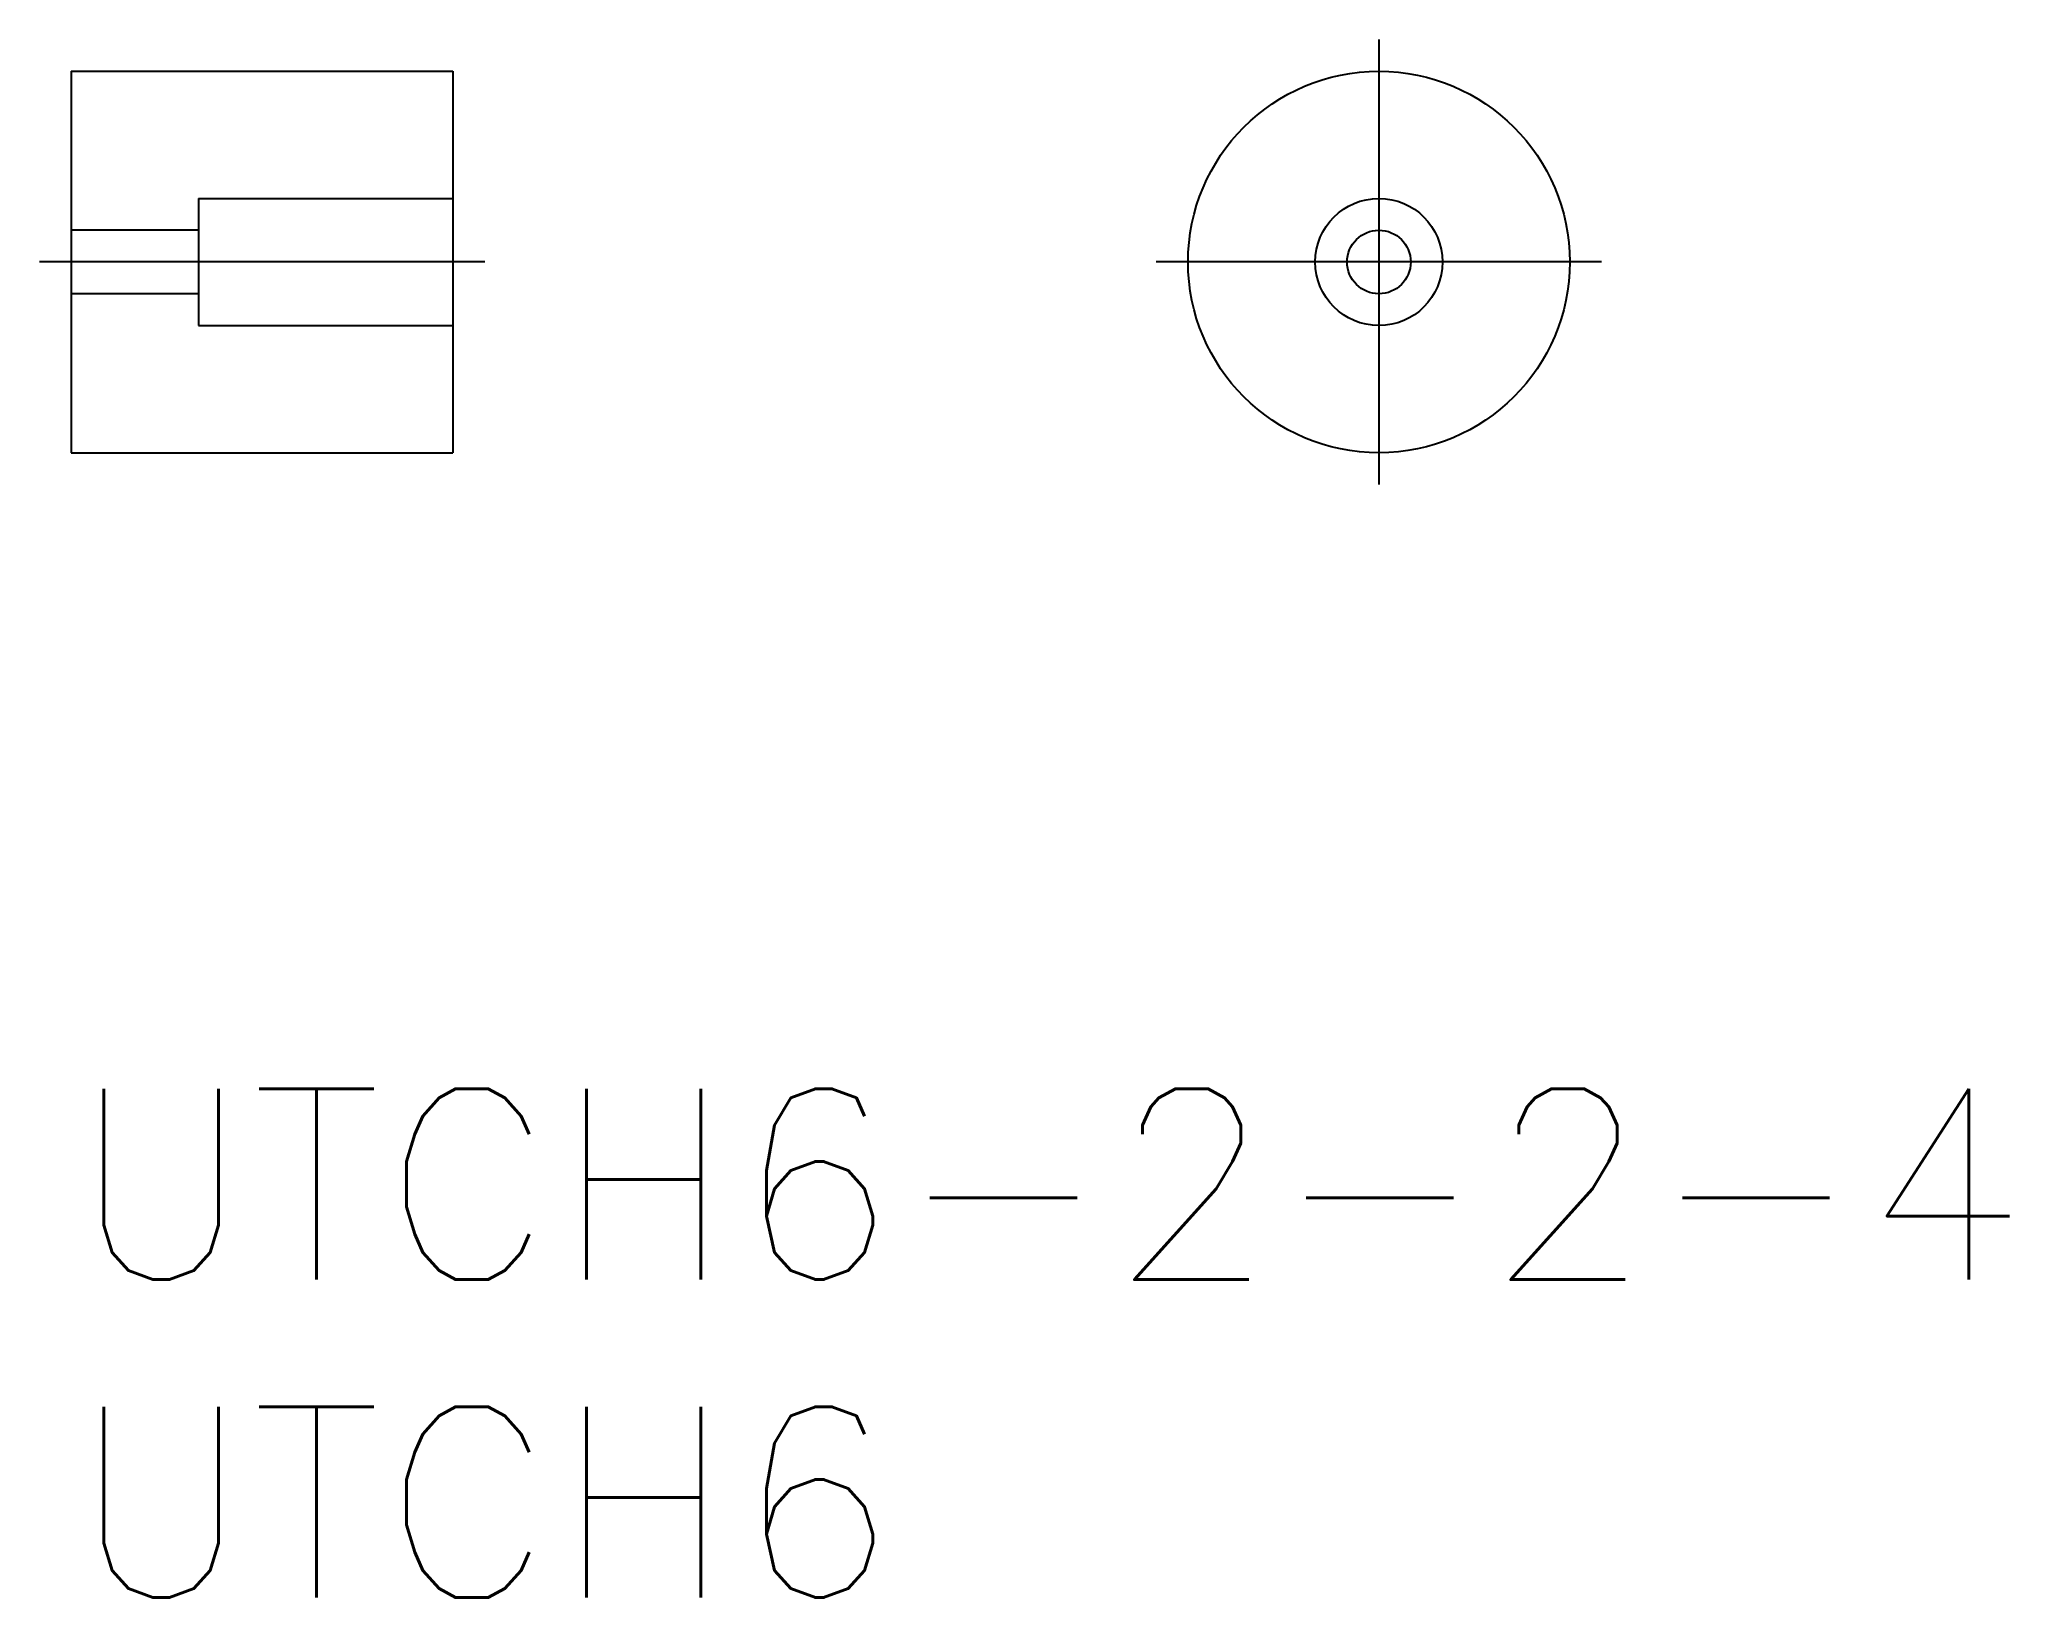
# Model space of a CAD drawing. Extents: x -0.5 to 30.5, y -8 to 16.5.
import ezdxf

# ---------------------------------------------------------------- set-up
doc = ezdxf.new("R2010")
doc.units = 0
doc.header["$LTSCALE"] = 0.5
doc.linetypes.add('CENTER', pattern=[50.8, 31.75, -6.35, 6.35, -6.35])
doc.linetypes.add('DASHED', pattern=[19.05, 12.7, -6.35])
for name, color, linetype in [('MSM_CENTER', 1, 'CENTER'), ('MSM_CONTINUOUS', 7, 'CONTINUOUS'), ('MSM_DASHED', 4, 'DASHED'), ('MSM_PART_NUMBER', 7, 'CONTINUOUS')]:
    doc.layers.add(name, color=color, linetype=linetype)
doc.styles.get("Standard").update_dxf_attribs({"font": 'txt.shx', "height": 1, "bigfont": 'bigfont.shx'})

# ---------------------------------------------------------------- blocks, each defined once
blk = doc.blocks.new('*U3')
at = {"layer": 'MSM_PART_NUMBER'}
blk.add_text('UTCH6-2-2-4', height=3, dxfattribs=at).set_placement((0, -3))
blk = doc.blocks.new('*U4')
at = {"layer": 'MSM_PART_NUMBER'}
blk.add_text('UTCH6', height=3, dxfattribs=at).set_placement((0, -8))

msp = doc.modelspace()

# ---------------------------------------------------------------- linework, layer by layer
at = {"layer": 'MSM_CENTER'}
for p, q in [((20.557, 16.5), (20.557, 9.5)), ((6.5, 13), (-0.5, 13)), ((24.057, 13), (17.057, 13))]:
    msp.add_line(p, q, dxfattribs=at)
at = {"layer": 'MSM_CONTINUOUS'}
for p, q in [((0, 16), (0, 10)), ((0, 16), (6, 16)), ((6, 16), (6, 10)), ((0, 10), (6, 10))]:
    msp.add_line(p, q, dxfattribs=at)
for radius in [3, 1, 0.5]:
    msp.add_circle((20.557, 13), radius, dxfattribs=at)
at = {"layer": 'MSM_DASHED'}
for p, q in [((2, 14), (2, 12)), ((2, 14), (6, 14)), ((2, 13.5), (0, 13.5)), ((2, 12.5), (0, 12.5)), ((2, 12), (6, 12))]:
    msp.add_line(p, q, dxfattribs=at)

# ---------------------------------------------------------------- block references
at = {"layer": 'MSM_CONTINUOUS'}
for name in ['*U3', '*U4']:
    msp.add_blockref(name, (0, 0), dxfattribs=at)

doc.saveas('drawing.dxf')
